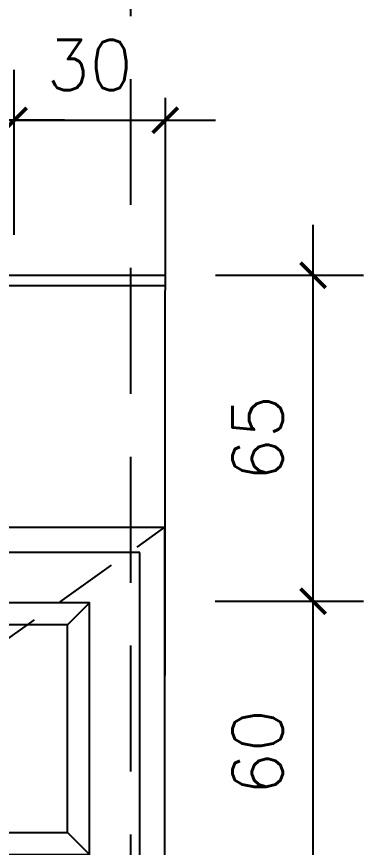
# Model space of a CAD drawing. Header units: centimetres. Extents: x -1797 to 2001, y -8788 to 1856.
# Drawn here: x 52.5 to 121.3, y 27.3 to 192.3 of the extents above; entities that cross this region are included whole.
import ezdxf

# ---------------------------------------------------------------- set-up
doc = ezdxf.new("R2010")
doc.units = ezdxf.units.CM
doc.header["$LTSCALE"] = 100
doc.header["$MEASUREMENT"] = 0
doc.header["$PDMODE"] = 35
doc.linetypes.add('HIDDEN', pattern=[0.375, 0.25, -0.125])
for name, color, linetype in [('DIM', 1, 'Continuous'), ('DOOR', 1, 'Continuous'), ('HIDDEN -03', 8, 'HIDDEN'), ('ID_Flooring_02', 127, 'Continuous'), ('WALL-01', 7, 'Continuous'), ('WALL-04', 1, 'Continuous')]:
    doc.layers.add(name, color=color, linetype=linetype)
doc.styles.add('ROMANS', font='romans')
doc.dimstyles.new('AS-17-100', dxfattribs={"dimtxt": 10, "dimasz": 5, "dimexe": 10, "dimexo": 10, "dimgap": 6, "dimtad": 1, "dimtoh": 1, "dimdec": 0, "dimdsep": 46, "dimtxsty": 'ROMANS', "dimblk1": 'ARCHTICK', "dimblk2": 'ARCHTICK', "dimsah": 1, "dimcen": 25, "dimdle": 10, "dimclrd": 1, "dimclre": 1, "dimclrt": 2, "dimadec": 0, "dimazin": 0, "dimtfac": 1, "dimtdec": 0, "dimtofl": 0, "dimtmove": 2, "dimatfit": 3, "dimldrblk": 'ARCHTICK', "dimfxl": 1, "dimtolj": 1, "dimtzin": 0, "dimarcsym": 0})

# ---------------------------------------------------------------- blocks, each defined once
blk = doc.blocks.new('_ARCHTICK')
at = {"color": 0, "linetype": 'ByBlock', "const_width": 0.15}
blk.add_lwpolyline([(-0.5, -0.5), (0.5, 0.5)], dxfattribs=at)
blk = doc.blocks.new('*D538')
at = {"layer": 'Defpoints', "color": 0, "transparency": 16777216}
for p in [(-8.030101945159684, 171.7224366338617), (-8.030101945159686, 138.9464692264403), (51.96989805484077, 138.9464692264403)]:
    blk.add_point(p, dxfattribs=at)
at = {"layer": 'DIM', "color": 1, "lineweight": -2, "transparency": 16777216}
for p, q in [((-8.030101945159686, 148.9464692264403), (-8.030101945159684, 181.7224366338617)), ((51.96989805484077, 148.9464692264403), (51.96989805484077, 181.7224366338617)), ((61.96989805484077, 171.7224366338617), (-18.03010194515969, 171.7224366338617))]:
    blk.add_line(p, q, dxfattribs=at)
at = {"layer": 'DIM', "color": 1, "lineweight": -2, "transparency": 16777216, "xscale": 5, "yscale": 5, "zscale": 5, "rotation": 180}
blk.add_blockref('_ARCHTICK', (-8.030101945159684, 171.7224366338617), dxfattribs=at)
at = {"layer": 'DIM', "color": 1, "lineweight": -2, "transparency": 16777216, "xscale": 5, "yscale": 5, "zscale": 5}
blk.add_blockref('_ARCHTICK', (51.96989805484077, 171.7224366338617), dxfattribs=at)
at = {"layer": 'DIM', "color": 2, "transparency": 16777216, "insert": (21.96989805484054, 182.7224366338617), "char_height": 10, "attachment_point": 5, "style": 'ROMANS'}
blk.add_mtext('\\A1;60', dxfattribs=at)
blk = doc.blocks.new('*D549')
at = {"layer": 'Defpoints', "color": 0, "transparency": 16777216}
for p in [(81.89494043106586, 76.23427183287211, 9.257823269087278e-05), (111.3430510593105, 76.23427183287212), (81.77000213313957, 16.23427183287209, 9.254380852153255e-05)]:
    blk.add_point(p, dxfattribs=at)
at = {"layer": 'DIM', "color": 1, "lineweight": -2, "transparency": 16777216}
for p, q in [((111.3430510593106, 6.234271832872091), (111.3430510593105, 86.23427183287212)), ((91.89494043106586, 76.23427183287211), (121.3430510593105, 76.23427183287212)), ((91.77000213313957, 16.23427183287209), (121.3430510593106, 16.2342718328721))]:
    blk.add_line(p, q, dxfattribs=at)
at = {"layer": 'DIM', "color": 1, "lineweight": -2, "transparency": 16777216, "xscale": 5, "yscale": 5, "zscale": 5}
for p, rotation in [((111.3430510593105, 76.23427183287212), 90), ((111.3430510593106, 16.23427183287209), 270)]:
    blk.add_blockref('_ARCHTICK', p, dxfattribs=dict(at, rotation=rotation))
at = {"layer": 'DIM', "color": 2, "transparency": 16777216, "insert": (100.3430510593105, 46.23427183287207), "char_height": 10, "attachment_point": 5, "rotation": 90, "style": 'ROMANS'}
blk.add_mtext('\\A1;60', dxfattribs=at)
blk = doc.blocks.new('*D550')
at = {"layer": 'Defpoints', "color": 0, "transparency": 16777216}
for p in [(81.9419770620141, 140.946469226444), (111.3430510593105, 140.946469226444), (81.89494043106586, 76.23427183287211, 9.257823269087278e-05)]:
    blk.add_point(p, dxfattribs=at)
at = {"layer": 'DIM', "color": 1, "lineweight": -2, "transparency": 16777216}
for p, q in [((111.3430510593106, 66.23427183287212), (111.3430510593105, 150.946469226444)), ((91.9419770620141, 140.946469226444), (121.3430510593105, 140.946469226444)), ((91.89494043106586, 76.23427183287211), (121.3430510593106, 76.23427183287212))]:
    blk.add_line(p, q, dxfattribs=at)
at = {"layer": 'DIM', "color": 1, "lineweight": -2, "transparency": 16777216, "xscale": 5, "yscale": 5, "zscale": 5}
for p, rotation in [((111.3430510593105, 140.946469226444), 90), ((111.3430510593106, 76.23427183287212), 270)]:
    blk.add_blockref('_ARCHTICK', p, dxfattribs=dict(at, rotation=rotation))
at = {"layer": 'DIM', "color": 2, "transparency": 16777216, "insert": (100.3430510593105, 108.590370529658), "char_height": 10, "attachment_point": 5, "rotation": 90, "style": 'ROMANS'}
blk.add_mtext('\\A1;65', dxfattribs=at)
blk = doc.blocks.new('*D491')
at = {"layer": 'Defpoints', "color": 0, "transparency": 16777216}
for p in [(81.96989805484031, 176.1724945230683), (81.96989805484031, 171.7224366338617), (51.96989805484077, 138.9464692264403)]:
    blk.add_point(p, dxfattribs=at)
at = {"layer": 'DIM', "color": 1, "lineweight": -2, "transparency": 16777216}
for p, q in [((51.96989805484077, 148.9464692264403), (51.96989805484077, 181.7224366338617)), ((41.96989805484077, 171.7224366338617), (91.96989805484031, 171.7224366338617)), ((81.96989805484031, 166.1724945230683), (81.96989805484031, 161.7224366338617))]:
    blk.add_line(p, q, dxfattribs=at)
at = {"layer": 'DIM', "color": 1, "lineweight": -2, "transparency": 16777216, "xscale": 5, "yscale": 5, "zscale": 5, "rotation": 180}
blk.add_blockref('_ARCHTICK', (51.96989805484077, 171.7224366338617), dxfattribs=at)
at = {"layer": 'DIM', "color": 1, "lineweight": -2, "transparency": 16777216, "xscale": 5, "yscale": 5, "zscale": 5}
blk.add_blockref('_ARCHTICK', (81.96989805484031, 171.7224366338617), dxfattribs=at)
at = {"layer": 'DIM', "color": 2, "transparency": 16777216, "insert": (66.96989805484054, 182.7224366338617), "char_height": 10, "attachment_point": 5, "style": 'ROMANS'}
blk.add_mtext('\\A1;30', dxfattribs=at)
blk = doc.blocks.new('WWW')
at = {"layer": 'DOOR', "color": 2}
blk.add_line((1105.992060634839, 984.869575984191, -9.467500311634267e-05), (1105.992060634835, 774.8695732937068, -9.467500311634267e-05), dxfattribs=at)
at = {"layer": 'DOOR'}
for p, q in [((1045.360760614073, 794.2382757564629, -9.467500337673814e-05), (1040.997124250426, 789.8746393928233, -9.467500337673814e-05)), ((1090.986992052204, 789.8746393928233, -9.467500337673814e-05), (1086.623355688557, 794.2382757564629, -9.467500337673814e-05))]:
    blk.add_line(p, q, dxfattribs=at)
at = {"layer": 'DOOR', "color": 2, "elevation": -9.467500311634267e-05}
blk.add_lwpolyline([(1105.992058151315, 984.8695732937069), (1025.992058151315, 984.869573293707), (1025.992058151315, 774.8695732937086), (1105.992058151315, 774.8695732937068)], dxfattribs=at)
at = {"layer": 'DOOR', "color": 8, "linetype": 'HIDDEN', "ltscale": 0.5, "elevation": -9.467500311634267e-05}
blk.add_lwpolyline([(1105.992058151315, 984.8695732937069), (1025.992058151315, 887.3695732937068), (1105.992058151315, 774.8695732937086)], dxfattribs=at)
at = {"layer": 'DOOR', "elevation": -9.467500311634267e-05}
for points in [[(1100.98701114081, 779.8746203042157), (1100.98701114081, 979.8645262831982), (1030.99710516182, 979.8645262831982), (1030.99710516182, 779.8746203042175)], [(1090.986992052204, 856.9255209924796), (1040.997124250426, 856.9255209924796), (1040.997124250426, 789.8746393928233), (1090.986992052204, 789.8746393928233)], [(1086.623355688557, 852.56188462884), (1045.360760614073, 852.56188462884), (1045.360760614073, 794.2382757564629), (1086.623355688557, 794.2382757564629)]]:
    blk.add_lwpolyline(points, close=True, dxfattribs=at)

msp = doc.modelspace()

# ---------------------------------------------------------------- linework, layer by layer
at = {"layer": 'HIDDEN -03'}
msp.add_line((75.07046068749082, 329.9063426368728), (75.07046068749082, 0.9464692265812573), dxfattribs=at)
at = {"layer": 'ID_Flooring_02'}
msp.add_line((81.92082436987278, 76.23427183287208, 9.257823269087278e-05), (81.96989805484031, 76.23427183287208, 9.257823269087278e-05), dxfattribs=at)
at = {"layer": 'WALL-01'}
for p, q in [((81.96989805484031, 176.1724945230683), (81.7700021331791, -130.3413319283015)), ((-278.0301019451597, 140.9464692264442), (81.96989805484031, 140.9464692264439))]:
    msp.add_line(p, q, dxfattribs=at)
at = {"layer": 'WALL-04'}
msp.add_line((-228.0301019451597, 138.9464692264405), (81.96989805484077, 138.9464692264403), dxfattribs=at)

# ---------------------------------------------------------------- block references
at = {"layer": 'DOOR', "rotation": 90}
msp.add_blockref('WWW', (856.7903945591818, -1015.067539319183, 9.467500311634267e-05), dxfattribs=at)

# ---------------------------------------------------------------- dimensions: what is measured, and where the dimension line sits
at = {"layer": 'DIM'}
for base, p1, p2, angle, picture, middle in [((-8.030101945159684, 171.7224366338617), (51.96989805484077, 138.9464692264403), (-8.030101945159686, 138.9464692264403), 180, '*D538', (21.96989805484054, 182.7224366338617)), ((81.96989805484031, 171.7224366338617), (51.96989805484077, 138.9464692264403), (81.96989805484031, 176.1724945230683), 180, '*D491', (66.96989805484054, 182.7224366338617)), ((111.3430510593105, 140.946469226444), (81.89494043106583, 76.23427183287208, 9.257823269087278e-05), (81.94197706201408, 140.9464692264439), 90, '*D550', (100.3430510593105, 108.590370529658)), ((111.3430510593105, 76.23427183287212), (81.77000213313954, 16.23427183287208, 9.254380852153255e-05), (81.89494043106583, 76.23427183287208, 9.257823269087278e-05), 90, '*D549', (100.3430510593105, 46.23427183287207))]:
    dim = msp.add_linear_dim(base=base, p1=p1, p2=p2, angle=angle, dimstyle='AS-17-100', dxfattribs=at)
    dim.commit()
    dim.dimension.update_dxf_attribs({"geometry": picture, "text_midpoint": middle})

doc.saveas('drawing.dxf')
